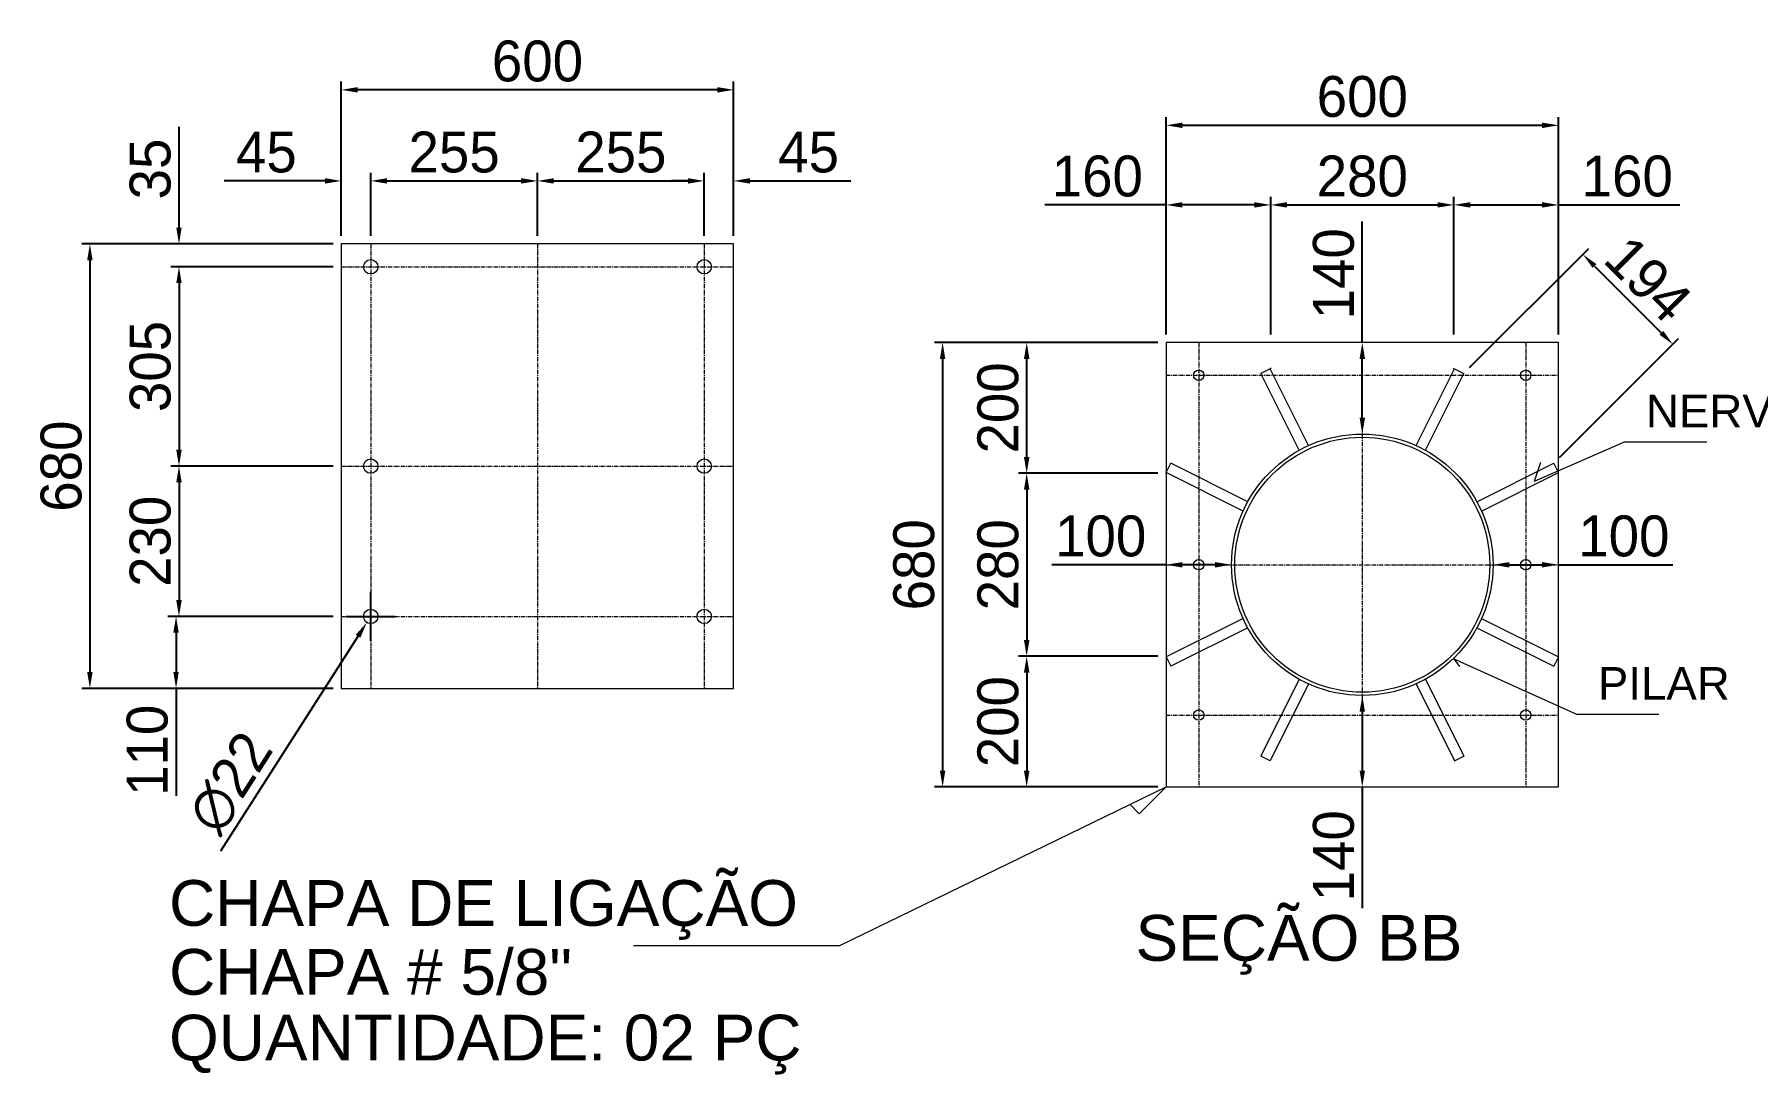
# Model space of a CAD drawing. Header units: millimetres. Extents: x 259906 to 295831, y -52980 to -28535.
# Drawn here: x 288126 to 290761, y -40496 to -38905 of the extents above; entities that cross this region are included whole.
import ezdxf

# ---------------------------------------------------------------- set-up
doc = ezdxf.new("R2010")
doc.units = ezdxf.units.MM
doc.header["$LTSCALE"] = 0.2
doc.linetypes.add('CENTER', pattern=[50.8, 31.75, -6.35, 6.35, -6.35])
for name, color, linetype, lineweight in [('03', 3, 'Continuous', 13), ('CENT 1', 1, 'CENTER', 9), ('CONT4', 4, 'Continuous', 5), ('COTA', 1, 'Continuous', 9)]:
    doc.layers.add(name, color=color, linetype=linetype, lineweight=lineweight)
doc.styles.add('1-500', font='arial.ttf', dxfattribs={"height": 100})
doc.dimstyles.new('ESC25', dxfattribs={"dimscale": 25, "dimtxt": 2.5, "dimasz": 1, "dimexe": 0.5, "dimexo": 0.5, "dimgap": 0.5, "dimtad": 1, "dimdec": 0, "dimzin": 0, "dimdsep": 46, "dimtxsty": 'Standard', "dimcen": 1.5, "dimclrd": 1, "dimclre": 1, "dimclrt": 2, "dimadec": 0, "dimazin": 0, "dimtfac": 1, "dimtdec": 0, "dimtofl": 0, "dimtmove": 0, "dimatfit": 3, "dimfxl": 1, "dimtolj": 1, "dimtzin": 0, "dimarcsym": 0})

# ---------------------------------------------------------------- blocks, each defined once
blk = doc.blocks.new('*D54')
at = {"layer": 'COTA', "color": 1, "lineweight": -2, "transparency": 16777216}
for p, q in [((288582.8, -39225.5), (288198.3, -39225.5)), ((288210.8, -39250.5), (288210.8, -39880.5)), ((288582.8, -39905.5), (288198.3, -39905.5))]:
    blk.add_line(p, q, dxfattribs=at)
at = {"layer": 'COTA', "color": 1, "transparency": 16777216}
for points in [[(288206.7, -39250.5), (288215, -39250.5), (288210.8, -39225.5)], [(288206.7, -39880.5), (288215, -39880.5), (288210.8, -39905.5)]]:
    blk.add_solid(points, dxfattribs=at)
at = {"layer": 'COTA', "color": 2, "transparency": 16777216, "insert": (288167.1, -39565.5), "char_height": 62.5, "attachment_point": 5, "rotation": 90}
blk.add_mtext('\\A1;680', dxfattribs=at)
blk = doc.blocks.new('*D55')
at = {"layer": 'COTA', "color": 1, "lineweight": -2, "transparency": 16777216}
for p, q in [((288347.1, -39200.5), (288347.1, -39046.3)), ((288582.8, -39225.5), (288334.6, -39225.5)), ((288582.8, -39260.5), (288334.6, -39260.5)), ((288347.1, -39285.5), (288347.1, -39310.5))]:
    blk.add_line(p, q, dxfattribs=at)
at = {"layer": 'COTA', "color": 1, "transparency": 16777216}
for points in [[(288342.9, -39200.5), (288351.2, -39200.5), (288347.1, -39225.5)], [(288342.9, -39285.5), (288351.2, -39285.5), (288347.1, -39260.5)]]:
    blk.add_solid(points, dxfattribs=at)
at = {"layer": 'COTA', "color": 2, "transparency": 16777216, "insert": (288303.3, -39110.9), "char_height": 62.5, "attachment_point": 5, "rotation": 90}
blk.add_mtext('\\A1;35', dxfattribs=at)
blk = doc.blocks.new('*D56')
at = {"layer": 'COTA', "color": 1, "lineweight": -2, "transparency": 16777216}
for p, q in [((288582.8, -39260.5), (288334.6, -39260.5)), ((288347.1, -39285.5), (288347.1, -39540.5)), ((288582.8, -39565.5), (288334.6, -39565.5))]:
    blk.add_line(p, q, dxfattribs=at)
at = {"layer": 'COTA', "color": 1, "transparency": 16777216}
for points in [[(288342.9, -39285.5), (288351.2, -39285.5), (288347.1, -39260.5)], [(288342.9, -39540.5), (288351.2, -39540.5), (288347.1, -39565.5)]]:
    blk.add_solid(points, dxfattribs=at)
at = {"layer": 'COTA', "color": 2, "transparency": 16777216, "insert": (288303.3, -39413), "char_height": 62.5, "attachment_point": 5, "rotation": 90}
blk.add_mtext('\\A1;305', dxfattribs=at)
blk = doc.blocks.new('*D57')
at = {"layer": 'COTA', "color": 1, "lineweight": -2, "transparency": 16777216}
for p, q in [((288582.8, -39565.5), (288334.6, -39565.5)), ((288347.1, -39590.5), (288347.1, -39770.5)), ((288582.8, -39795.5), (288334.6, -39795.5))]:
    blk.add_line(p, q, dxfattribs=at)
at = {"layer": 'COTA', "color": 1, "transparency": 16777216}
for points in [[(288342.9, -39590.5), (288351.2, -39590.5), (288347.1, -39565.5)], [(288342.9, -39770.5), (288351.2, -39770.5), (288347.1, -39795.5)]]:
    blk.add_solid(points, dxfattribs=at)
at = {"layer": 'COTA', "color": 2, "transparency": 16777216, "insert": (288303.3, -39680.5), "char_height": 62.5, "attachment_point": 5, "rotation": 90}
blk.add_mtext('\\A1;230', dxfattribs=at)
blk = doc.blocks.new('*D58')
at = {"layer": 'COTA', "color": 1, "lineweight": -2, "transparency": 16777216}
for p, q in [((288582.8, -39795.5), (288330.1, -39795.5)), ((288342.6, -39820.5), (288342.6, -39880.5)), ((288582.8, -39905.5), (288330.1, -39905.5)), ((288342.6, -39905.5), (288342.6, -40070))]:
    blk.add_line(p, q, dxfattribs=at)
at = {"layer": 'COTA', "color": 1, "transparency": 16777216}
for points in [[(288338.4, -39820.5), (288346.7, -39820.5), (288342.6, -39795.5)], [(288338.4, -39880.5), (288346.7, -39880.5), (288342.6, -39905.5)]]:
    blk.add_solid(points, dxfattribs=at)
at = {"layer": 'COTA', "color": 2, "transparency": 16777216, "insert": (288298.8, -40000.3), "char_height": 62.5, "attachment_point": 5, "rotation": 90}
blk.add_mtext('\\A1;110', dxfattribs=at)
blk = doc.blocks.new('*D59')
at = {"layer": 'COTA', "color": 1, "lineweight": -2, "transparency": 16777216}
for p, q in [((288570.3, -39129.1), (288416.1, -39129.1)), ((288595.3, -39213), (288595.3, -39116.6)), ((288640.3, -39213), (288640.3, -39116.6)), ((288665.3, -39129.1), (288690.3, -39129.1))]:
    blk.add_line(p, q, dxfattribs=at)
at = {"layer": 'COTA', "color": 1, "transparency": 16777216}
for points in [[(288570.3, -39124.9), (288570.3, -39133.2), (288595.3, -39129.1)], [(288665.3, -39124.9), (288665.3, -39133.2), (288640.3, -39129.1)]]:
    blk.add_solid(points, dxfattribs=at)
at = {"layer": 'COTA', "color": 2, "transparency": 16777216, "insert": (288480.7, -39085.3), "char_height": 62.5, "attachment_point": 5}
blk.add_mtext('\\A1;45', dxfattribs=at)
blk = doc.blocks.new('*D60')
at = {"layer": 'COTA', "color": 1, "lineweight": -2, "transparency": 16777216}
for p, q in [((288640.3, -39213), (288640.3, -39116.6)), ((288665.3, -39129.1), (288870.3, -39129.1)), ((288895.3, -39213), (288895.3, -39116.6))]:
    blk.add_line(p, q, dxfattribs=at)
at = {"layer": 'COTA', "color": 1, "transparency": 16777216}
for points in [[(288665.3, -39124.9), (288665.3, -39133.2), (288640.3, -39129.1)], [(288870.3, -39124.9), (288870.3, -39133.2), (288895.3, -39129.1)]]:
    blk.add_solid(points, dxfattribs=at)
at = {"layer": 'COTA', "color": 2, "transparency": 16777216, "insert": (288767.8, -39085.3), "char_height": 62.5, "attachment_point": 5}
blk.add_mtext('\\A1;255', dxfattribs=at)
blk = doc.blocks.new('*D61')
at = {"layer": 'COTA', "color": 1, "lineweight": -2, "transparency": 16777216}
for p, q in [((288895.3, -39213), (288895.3, -39116.6)), ((288920.3, -39129.1), (289125.3, -39129.1)), ((289150.3, -39213), (289150.3, -39116.6))]:
    blk.add_line(p, q, dxfattribs=at)
at = {"layer": 'COTA', "color": 1, "transparency": 16777216}
for points in [[(288920.3, -39124.9), (288920.3, -39133.2), (288895.3, -39129.1)], [(289125.3, -39124.9), (289125.3, -39133.2), (289150.3, -39129.1)]]:
    blk.add_solid(points, dxfattribs=at)
at = {"layer": 'COTA', "color": 2, "transparency": 16777216, "insert": (289022.8, -39085.3), "char_height": 62.5, "attachment_point": 5}
blk.add_mtext('\\A1;255', dxfattribs=at)
blk = doc.blocks.new('*D62')
at = {"layer": 'COTA', "color": 1, "lineweight": -2, "transparency": 16777216}
for p, q in [((289125.3, -39129.1), (289100.3, -39129.1)), ((289150.3, -39213), (289150.3, -39116.6)), ((289195.3, -39213), (289195.3, -39116.6)), ((289220.3, -39129.1), (289374.5, -39129.1))]:
    blk.add_line(p, q, dxfattribs=at)
at = {"layer": 'COTA', "color": 1, "transparency": 16777216}
for points in [[(289125.3, -39124.9), (289125.3, -39133.2), (289150.3, -39129.1)], [(289220.3, -39124.9), (289220.3, -39133.2), (289195.3, -39129.1)]]:
    blk.add_solid(points, dxfattribs=at)
at = {"layer": 'COTA', "color": 2, "transparency": 16777216, "insert": (289309.9, -39085.3), "char_height": 62.5, "attachment_point": 5}
blk.add_mtext('\\A1;45', dxfattribs=at)
blk = doc.blocks.new('*D63')
at = {"layer": 'COTA', "color": 1, "lineweight": -2, "transparency": 16777216}
for p, q in [((288595.3, -39213), (288595.3, -38977.2)), ((289170.3, -38989.7), (288620.3, -38989.7)), ((289195.3, -39213), (289195.3, -38977.2))]:
    blk.add_line(p, q, dxfattribs=at)
at = {"layer": 'COTA', "color": 1, "transparency": 16777216}
for points in [[(288620.3, -38985.6), (288620.3, -38993.9), (288595.3, -38989.7)], [(289170.3, -38985.6), (289170.3, -38993.9), (289195.3, -38989.7)]]:
    blk.add_solid(points, dxfattribs=at)
at = {"layer": 'COTA', "color": 2, "transparency": 16777216, "insert": (288895.3, -38946), "char_height": 62.5, "attachment_point": 5}
blk.add_mtext('\\A1;600', dxfattribs=at)
blk = doc.blocks.new('*D64')
at = {"layer": 'COTA', "color": 1, "lineweight": -2, "transparency": 16777216}
for p, q in [((289856.6, -39363.9), (289856.6, -39153.3)), ((290016.6, -39363.9), (290016.6, -39153.3)), ((289856.6, -39165.8), (289671.2, -39165.8)), ((289991.6, -39165.8), (289881.6, -39165.8))]:
    blk.add_line(p, q, dxfattribs=at)
at = {"layer": 'COTA', "color": 1, "transparency": 16777216}
for points in [[(289881.6, -39161.6), (289881.6, -39169.9), (289856.6, -39165.8)], [(289991.6, -39161.6), (289991.6, -39169.9), (290016.6, -39165.8)]]:
    blk.add_solid(points, dxfattribs=at)
at = {"layer": 'COTA', "color": 2, "transparency": 16777216, "insert": (289751.4, -39122), "char_height": 62.5, "attachment_point": 5}
blk.add_mtext('\\A1;160', dxfattribs=at)
blk = doc.blocks.new('*D65')
at = {"layer": 'COTA', "color": 1, "lineweight": -2, "transparency": 16777216}
for p, q in [((290016.6, -39363.9), (290016.6, -39153.3)), ((290296.7, -39363.9), (290296.7, -39153.3)), ((290041.6, -39165.8), (290271.7, -39165.8))]:
    blk.add_line(p, q, dxfattribs=at)
at = {"layer": 'COTA', "color": 1, "transparency": 16777216}
for points in [[(290041.6, -39161.6), (290041.6, -39169.9), (290016.6, -39165.8)], [(290271.7, -39161.6), (290271.7, -39169.9), (290296.7, -39165.8)]]:
    blk.add_solid(points, dxfattribs=at)
at = {"layer": 'COTA', "color": 2, "transparency": 16777216, "insert": (290156.6, -39122), "char_height": 62.5, "attachment_point": 5}
blk.add_mtext('\\A1;280', dxfattribs=at)
blk = doc.blocks.new('*D66')
at = {"layer": 'COTA', "color": 1, "lineweight": -2, "transparency": 16777216}
for p, q in [((290296.7, -39363.9), (290296.7, -39153.3)), ((290456.6, -39363.9), (290456.6, -39153.3)), ((290321.7, -39165.8), (290431.6, -39165.8)), ((290456.6, -39165.8), (290642.1, -39165.8))]:
    blk.add_line(p, q, dxfattribs=at)
at = {"layer": 'COTA', "color": 1, "transparency": 16777216}
for points in [[(290321.7, -39161.6), (290321.7, -39169.9), (290296.7, -39165.8)], [(290431.6, -39161.6), (290431.6, -39169.9), (290456.6, -39165.8)]]:
    blk.add_solid(points, dxfattribs=at)
at = {"layer": 'COTA', "color": 2, "transparency": 16777216, "insert": (290561.8, -39122), "char_height": 62.5, "attachment_point": 5}
blk.add_mtext('\\A1;160', dxfattribs=at)
blk = doc.blocks.new('*D67')
at = {"layer": 'COTA', "color": 1, "lineweight": -2, "transparency": 16777216}
for p, q in [((289856.6, -39363.9), (289856.6, -39031.5)), ((289881.6, -39044), (290431.6, -39044)), ((290456.6, -39363.9), (290456.6, -39031.5))]:
    blk.add_line(p, q, dxfattribs=at)
at = {"layer": 'COTA', "color": 1, "transparency": 16777216}
for points in [[(289881.6, -39039.9), (289881.6, -39048.2), (289856.6, -39044)], [(290431.6, -39039.9), (290431.6, -39048.2), (290456.6, -39044)]]:
    blk.add_solid(points, dxfattribs=at)
at = {"layer": 'COTA', "color": 2, "transparency": 16777216, "insert": (290156.6, -39000.3), "char_height": 62.5, "attachment_point": 5}
blk.add_mtext('\\A1;600', dxfattribs=at)
blk = doc.blocks.new('*D68')
at = {"layer": 'COTA', "color": 1, "lineweight": -2, "transparency": 16777216}
for p, q in [((289844.1, -39376.4), (289630.9, -39376.4)), ((289643.4, -39551.4), (289643.4, -39401.4)), ((289844.1, -39576.4), (289630.9, -39576.4))]:
    blk.add_line(p, q, dxfattribs=at)
at = {"layer": 'COTA', "color": 1, "transparency": 16777216}
for points in [[(289639.2, -39401.4), (289647.6, -39401.4), (289643.4, -39376.4)], [(289639.2, -39551.4), (289647.6, -39551.4), (289643.4, -39576.4)]]:
    blk.add_solid(points, dxfattribs=at)
at = {"layer": 'COTA', "color": 2, "transparency": 16777216, "insert": (289599.7, -39476.4), "char_height": 62.5, "attachment_point": 5, "rotation": 90}
blk.add_mtext('\\A1;200', dxfattribs=at)
blk = doc.blocks.new('*D69')
at = {"layer": 'COTA', "color": 1, "lineweight": -2, "transparency": 16777216}
for p, q in [((289844.1, -39576.4), (289630.9, -39576.4)), ((289643.4, -39601.4), (289643.4, -39831.5)), ((289844.1, -39856.5), (289630.9, -39856.5))]:
    blk.add_line(p, q, dxfattribs=at)
at = {"layer": 'COTA', "color": 1, "transparency": 16777216}
for points in [[(289639.2, -39601.4), (289647.6, -39601.4), (289643.4, -39576.4)], [(289639.2, -39831.5), (289647.6, -39831.5), (289643.4, -39856.5)]]:
    blk.add_solid(points, dxfattribs=at)
at = {"layer": 'COTA', "color": 2, "transparency": 16777216, "insert": (289599.7, -39716.4), "char_height": 62.5, "attachment_point": 5, "rotation": 90}
blk.add_mtext('\\A1;280', dxfattribs=at)
blk = doc.blocks.new('*D70')
at = {"layer": 'COTA', "color": 1, "lineweight": -2, "transparency": 16777216}
for p, q in [((289844.1, -39856.5), (289630.9, -39856.5)), ((289643.4, -39881.5), (289643.4, -40031.4)), ((289844.1, -40056.4), (289630.9, -40056.4))]:
    blk.add_line(p, q, dxfattribs=at)
at = {"layer": 'COTA', "color": 1, "transparency": 16777216}
for points in [[(289639.2, -39881.5), (289647.6, -39881.5), (289643.4, -39856.5)], [(289639.2, -40031.4), (289647.6, -40031.4), (289643.4, -40056.4)]]:
    blk.add_solid(points, dxfattribs=at)
at = {"layer": 'COTA', "color": 2, "transparency": 16777216, "insert": (289599.7, -39956.5), "char_height": 62.5, "attachment_point": 5, "rotation": 90}
blk.add_mtext('\\A1;200', dxfattribs=at)
blk = doc.blocks.new('*D71')
at = {"layer": 'COTA', "color": 1, "lineweight": -2, "transparency": 16777216}
for p, q in [((289844.1, -39376.4), (289502.3, -39376.4)), ((289514.8, -39401.4), (289514.8, -40031.4)), ((289844.1, -40056.4), (289502.3, -40056.4))]:
    blk.add_line(p, q, dxfattribs=at)
at = {"layer": 'COTA', "color": 1, "transparency": 16777216}
for points in [[(289510.7, -39401.4), (289519, -39401.4), (289514.8, -39376.4)], [(289510.7, -40031.4), (289519, -40031.4), (289514.8, -40056.4)]]:
    blk.add_solid(points, dxfattribs=at)
at = {"layer": 'COTA', "color": 2, "transparency": 16777216, "insert": (289471.1, -39716.4), "char_height": 62.5, "attachment_point": 5, "rotation": 90}
blk.add_mtext('\\A1;680', dxfattribs=at)
blk = doc.blocks.new('*D125')
at = {"layer": 'COTA', "color": 1, "lineweight": -2, "transparency": 16777216}
for p, q in [((288640.3, -39833), (288640.3, -39758)), ((288602.8, -39795.5), (288677.8, -39795.5)), ((288411.1, -40154.2), (288620.9, -39825.8))]:
    blk.add_line(p, q, dxfattribs=at)
at = {"layer": 'COTA', "color": 1, "transparency": 16777216}
blk.add_solid([(288617.4, -39823.6), (288624.4, -39828), (288634.4, -39804.7)], dxfattribs=at)
at = {"layer": 'COTA', "color": 2, "transparency": 16777216, "insert": (288425.8, -40049.9), "char_height": 62.5, "attachment_point": 5, "rotation": 57.4236}
blk.add_mtext('\\A1;∅22', dxfattribs=at)
blk = doc.blocks.new('*D147')
at = {"layer": 'COTA', "color": 1, "lineweight": -2, "transparency": 16777216}
for p, q in [((290156.6, -39376.4), (290156.6, -39191)), ((290169.1, -39376.4), (290169.1, -39376.4)), ((290156.6, -39491.4), (290156.6, -39401.4)), ((290169.1, -39516.4), (290169.1, -39516.4))]:
    blk.add_line(p, q, dxfattribs=at)
at = {"layer": 'COTA', "color": 1, "transparency": 16777216}
for points in [[(290152.5, -39401.4), (290160.8, -39401.4), (290156.6, -39376.4)], [(290152.5, -39491.4), (290160.8, -39491.4), (290156.6, -39516.4)]]:
    blk.add_solid(points, dxfattribs=at)
at = {"layer": 'COTA', "color": 2, "transparency": 16777216, "insert": (290112.9, -39271.2), "char_height": 62.5, "attachment_point": 5, "rotation": 90}
blk.add_mtext('\\A1;140', dxfattribs=at)
blk = doc.blocks.new('*D148')
at = {"layer": 'COTA', "color": 1, "lineweight": -2, "transparency": 16777216}
for p, q in [((290169.1, -39916.4), (290169.1, -39916.4)), ((290156.6, -39941.4), (290156.6, -40031.4)), ((290156.6, -40056.4), (290156.6, -40241.9)), ((290169.1, -40056.4), (290169.1, -40056.4))]:
    blk.add_line(p, q, dxfattribs=at)
at = {"layer": 'COTA', "color": 1, "transparency": 16777216}
for points in [[(290152.5, -39941.4), (290160.8, -39941.4), (290156.6, -39916.4)], [(290152.5, -40031.4), (290160.8, -40031.4), (290156.6, -40056.4)]]:
    blk.add_solid(points, dxfattribs=at)
at = {"layer": 'COTA', "color": 2, "transparency": 16777216, "insert": (290112.9, -40161.7), "char_height": 62.5, "attachment_point": 5, "rotation": 90}
blk.add_mtext('\\A1;140', dxfattribs=at)
blk = doc.blocks.new('*D149')
at = {"layer": 'COTA', "color": 1, "lineweight": -2, "transparency": 16777216}
for p, q in [((290381.6, -39716.4), (290431.6, -39716.4)), ((290456.6, -39716.4), (290631.6, -39716.4))]:
    blk.add_line(p, q, dxfattribs=at)
at = {"layer": 'COTA', "color": 1, "transparency": 16777216}
for points in [[(290381.6, -39712.3), (290381.6, -39720.6), (290356.6, -39716.4)], [(290431.6, -39712.3), (290431.6, -39720.6), (290456.6, -39716.4)]]:
    blk.add_solid(points, dxfattribs=at)
at = {"layer": 'COTA', "color": 2, "transparency": 16777216, "insert": (290556.6, -39672.7), "char_height": 62.5, "attachment_point": 5}
blk.add_mtext('\\A1;100', dxfattribs=at)
blk = doc.blocks.new('*D150')
at = {"layer": 'COTA', "color": 1, "lineweight": -2, "transparency": 16777216}
for p, q in [((289856.6, -39716.4), (289681.6, -39716.4)), ((289931.6, -39716.4), (289881.6, -39716.4))]:
    blk.add_line(p, q, dxfattribs=at)
at = {"layer": 'COTA', "color": 1, "transparency": 16777216}
for points in [[(289881.6, -39712.3), (289881.6, -39720.6), (289856.6, -39716.4)], [(289931.6, -39712.3), (289931.6, -39720.6), (289956.6, -39716.4)]]:
    blk.add_solid(points, dxfattribs=at)
at = {"layer": 'COTA', "color": 2, "transparency": 16777216, "insert": (289756.6, -39672.7), "char_height": 62.5, "attachment_point": 5}
blk.add_mtext('\\A1;100', dxfattribs=at)
blk = doc.blocks.new('*D181')
at = {"layer": 'COTA', "color": 1, "lineweight": -2, "transparency": 16777216}
for p, q in [((290320.8, -39414.8), (290502.9, -39232.7)), ((290511.7, -39259.3), (290613.8, -39361.4)), ((290458.3, -39552.2), (290640.3, -39370.2))]:
    blk.add_line(p, q, dxfattribs=at)
at = {"layer": 'COTA', "color": 1, "transparency": 16777216}
for points in [[(290514.6, -39256.3), (290508.8, -39262.2), (290494, -39241.6)], [(290616.8, -39358.4), (290610.9, -39364.3), (290631.5, -39379.1)]]:
    blk.add_solid(points, dxfattribs=at)
at = {"layer": 'COTA', "color": 2, "transparency": 16777216, "insert": (290593.7, -39279.4), "char_height": 62.5, "attachment_point": 5, "rotation": 315}
blk.add_mtext('\\A1;194', dxfattribs=at)

msp = doc.modelspace()

# ---------------------------------------------------------------- linework, layer by layer
at = {"layer": '03'}
for p, q in [((290456.6, -39376.4), (289856.6, -39376.4)), ((289856.6, -39376.4), (289856.6, -40056.4)), ((290456.6, -40056.4), (290456.6, -39376.4)), ((290015.6, -39416.4), (290001.3, -39423.6)), ((290074.4, -39534.1), (290015.6, -39416.4)), ((290016.6, -39416.4), (290016.6, -39415.2)), ((290238.9, -39534.1), (290297.7, -39416.4)), ((290296.7, -39416.4), (290296.7, -39415.7)), ((290297.7, -39416.4), (290312, -39423.6)), ((290060.1, -39541.3), (290001.3, -39423.6)), ((290253.2, -39541.3), (290312, -39423.6)), ((289856.6, -39576.4), (289855.8, -39576.4)), ((289856.6, -39575.4), (289863.8, -39561.1)), ((289974.3, -39634.2), (289856.6, -39575.4)), ((289981.5, -39619.9), (289863.8, -39561.1)), ((290331.8, -39619.9), (290449.5, -39561.1)), ((290339, -39634.2), (290456.6, -39575.4)), ((290456.6, -39575.4), (290449.5, -39561.1)), ((289974.3, -39798.7), (289856.6, -39857.5)), ((289981.5, -39813), (289863.8, -39871.8)), ((290331.8, -39813), (290449.5, -39871.8)), ((290339, -39798.7), (290456.6, -39857.5)), ((289856.6, -39856.5), (289856.1, -39856.5)), ((289856.6, -39857.5), (289863.8, -39871.8)), ((290456.6, -39857.5), (290449.5, -39871.8)), ((290060.1, -39891.6), (290001.3, -40009.3)), ((290253.2, -39891.6), (290312, -40009.3)), ((290074.4, -39898.8), (290015.6, -40016.4)), ((290238.9, -39898.8), (290297.7, -40016.4)), ((290015.6, -40016.4), (290001.3, -40009.3)), ((290297.7, -40016.4), (290312, -40009.3)), ((289856.6, -40056.4), (290456.6, -40056.4))]:
    msp.add_line(p, q, dxfattribs=at)
msp.add_lwpolyline([(288595.3, -39905.5), (289195.3, -39905.5), (289195.3, -39225.5), (288595.3, -39225.5)], close=True, dxfattribs=at)
for centre, radius in [((288640.3, -39260.5), 11), ((289150.3, -39260.5), 11), ((289906.6, -39426.4), 8), ((290406.6, -39426.4), 8), ((290156.6, -39716.4), 200), ((290156.6, -39716.4), 195), ((288640.3, -39565.5), 11), ((289150.3, -39565.5), 11), ((289906.6, -39716.4), 8), ((290406.6, -39716.4), 8), ((288640.3, -39795.5), 11), ((289150.3, -39795.5), 11), ((289906.6, -39946.4), 8), ((290406.6, -39946.4), 8)]:
    msp.add_circle(centre, radius, dxfattribs=at)
at = {"layer": 'CENT 1'}
for p, q in [((288640.3, -39225.5), (288640.3, -39905.5)), ((288895.3, -39225.5), (288895.3, -39905.5)), ((289150.3, -39225.5), (289150.3, -39905.5)), ((288595.3, -39260.5), (289195.3, -39260.5)), ((289906.6, -39376.4), (289906.6, -40056.4)), ((290406.6, -39376.4), (290406.6, -40056.4)), ((290156.6, -39416.4), (290156.6, -40016.4)), ((289856.6, -39426.4), (290456.6, -39426.4)), ((288595.3, -39565.5), (289195.3, -39565.5)), ((289856.6, -39716.4), (290456.6, -39716.4)), ((288595.3, -39795.5), (289195.3, -39795.5)), ((289856.6, -39946.4), (290456.6, -39946.4))]:
    msp.add_line(p, q, dxfattribs=at)
at = {"layer": 'CONT4'}
for p, q in [((290419.7, -39588.5), (290557.7, -39528.3)), ((290557.7, -39528.3), (290683.7, -39528.3)), ((290419.7, -39588.5), (290429.7, -39559.6)), ((290295.7, -39859.8), (290484.1, -39944.8)), ((290295.9, -39860), (290305.4, -39872.2)), ((290484.1, -39944.8), (290610.1, -39944.8)), ((289357.9, -40299), (289856.6, -40056.4)), ((289856.6, -40056.4), (289815.5, -40097.3)), ((289815.5, -40097.3), (289801.5, -40083.3)), ((289042, -40299), (289357.9, -40299))]:
    msp.add_line(p, q, dxfattribs=at)
msp.add_solid([(289801.5, -40083.3), (289815.5, -40097.3), (289856.6, -40056.4), (289801.5, -40083.3)], dxfattribs=at)

# ---------------------------------------------------------------- texts
at = {"layer": 'CONT4', "style": '1-500'}
for s, height, p in [('NERVURA B', 50, (290590.4, -39506.3)), ('PILAR', 50, (290516.8, -39922.9)), ('CHAPA DE LIGAÇÃO', 70, (288331.9, -40268.9)), ('SEÇÃO BB', 70, (289809.8, -40322.3)), ('CHAPA # 5/8"', 70, (288331.9, -40374.3)), ('QUANTIDADE: 02 PÇ', 70, (288331.9, -40474.9))]:
    msp.add_text(s, height=height, dxfattribs=at).set_placement(p)

# ---------------------------------------------------------------- dimensions: what is measured, and where the dimension line sits
at = {"layer": 'COTA'}
for base, p1, p2, picture, middle in [((288595.3, -38989.7), (289195.3, -39225.5), (288595.3, -39225.5), '*D63', (288895.3, -38946)), ((290456.6, -39044), (289856.6, -39376.4), (290456.6, -39376.4), '*D67', (290156.6, -39000.3)), ((288595.3, -39129.1), (288640.3, -39225.5), (288595.3, -39225.5), '*D59', (288480.7, -39085.3)), ((288895.3, -39129.1), (288640.3, -39225.5), (288895.3, -39225.5), '*D60', (288767.8, -39085.3)), ((289150.3, -39129.1), (288895.3, -39225.5), (289150.3, -39225.5), '*D61', (289022.8, -39085.3)), ((289195.3, -39129.1), (289150.3, -39225.5), (289195.3, -39225.5), '*D62', (289309.9, -39085.3)), ((289856.6, -39165.8), (290016.6, -39376.4), (289856.6, -39376.4), '*D64', (289751.4, -39122)), ((290296.7, -39165.8), (290016.6, -39376.4), (290296.7, -39376.4), '*D65', (290156.6, -39122)), ((290456.6, -39165.8), (290296.7, -39376.4), (290456.6, -39376.4), '*D66', (290561.8, -39122)), ((289856.6, -39716.4), (289956.6, -39716.4), (289856.6, -39716.4), '*D150', (289756.6, -39672.7)), ((290456.6, -39716.4), (290356.6, -39716.4), (290456.6, -39716.4), '*D149', (290556.6, -39672.7))]:
    dim = msp.add_linear_dim(base=base, p1=p1, p2=p2, dimstyle='ESC25', dxfattribs=at)
    dim.commit()
    dim.dimension.update_dxf_attribs({"geometry": picture, "text_midpoint": middle})
for base, p1, p2, picture, middle in [((288347.1, -39225.5), (288595.3, -39260.5), (288595.3, -39225.5), '*D55', (288303.3, -39110.9)), ((290156.6, -39376.4), (290156.6, -39516.4), (290156.6, -39376.4), '*D147', (290112.9, -39271.2)), ((288210.8, -39905.5), (288595.3, -39225.5), (288595.3, -39905.5), '*D54', (288167.1, -39565.5)), ((288347.1, -39565.5), (288595.3, -39260.5), (288595.3, -39565.5), '*D56', (288303.3, -39413)), ((289514.8, -40056.4), (289856.6, -39376.4), (289856.6, -40056.4), '*D71', (289471.1, -39716.4)), ((289643.4, -39376.4), (289856.6, -39576.4), (289856.6, -39376.4), '*D68', (289599.7, -39476.4)), ((288347.1, -39795.5), (288595.3, -39565.5), (288595.3, -39795.5), '*D57', (288303.3, -39680.5)), ((289643.4, -39856.5), (289856.6, -39576.4), (289856.6, -39856.5), '*D69', (289599.7, -39716.4)), ((288342.6, -39905.5), (288595.3, -39795.5), (288595.3, -39905.5), '*D58', (288298.8, -40000.3)), ((289643.4, -40056.4), (289856.6, -39856.5), (289856.6, -40056.4), '*D70', (289599.7, -39956.5)), ((290156.6, -40056.4), (290156.6, -39916.4), (290156.6, -40056.4), '*D148', (290112.9, -40161.7))]:
    dim = msp.add_linear_dim(base=base, p1=p1, p2=p2, angle=90, dimstyle='ESC25', dxfattribs=at)
    dim.commit()
    dim.dimension.update_dxf_attribs({"geometry": picture, "text_midpoint": middle})
dim = msp.add_aligned_dim(p1=(290312, -39423.6), p2=(290449.5, -39561.1), distance=257.4, dimstyle='ESC25', dxfattribs=at)
dim.commit()
dim.dimension.update_dxf_attribs({"geometry": '*D181', "text_midpoint": (290593.7, -39279.4)})
dim = msp.add_diameter_dim_2p(p1=(288646.2, -39786.2), p2=(288634.4, -39804.7), dimstyle='ESC25', dxfattribs=at)
dim.commit()
dim.dimension.update_dxf_attribs({"geometry": '*D125', "text_midpoint": (288462.7, -40073.5), "dimtype": 163})

doc.saveas('drawing.dxf')
